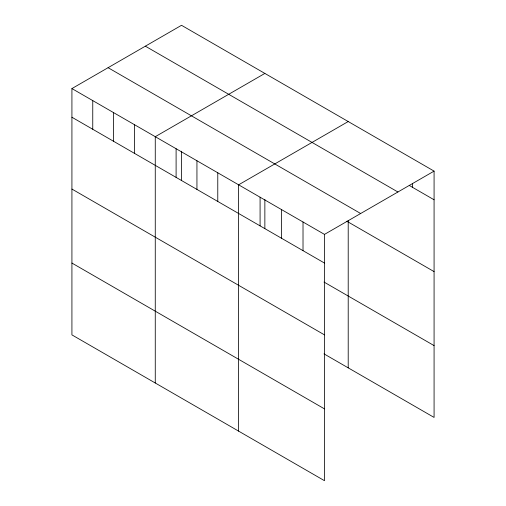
<?xml version="1.0" encoding="UTF-8"?>
<svg xmlns="http://www.w3.org/2000/svg" width="506" height="506" viewBox="0 0 506 506"><rect width="100%" height="100%" fill="white"/><g stroke="black" fill="none" stroke-linecap="round" stroke-linejoin="round"><path stroke-width="0.76" d="M71.922 88.575L324.485 234.392L324.485 480.7L71.922 334.883L71.922 88.575L181.515 25.3L434.078 171.117L434.078 417.425L324.011 353.877M264.859 73.421L155.266 136.696L155.266 383.004M348.21 121.541L238.611 184.816L238.611 431.125M324.485 234.392L434.078 171.117M409.259 185.449L434.078 199.781M145.349 46.179L397.912 191.995M108.088 67.696L360.651 213.513M346.863 221.248L434.078 271.608M71.922 117.24L324.485 263.057M324.011 282.057L434.078 345.604M71.922 189.061L324.485 334.877M71.922 263.057L324.485 408.88M412.611 183.514L412.611 187.391M348.21 220.483L348.21 367.849M303.018 221.995L303.018 250.66M281.551 209.604L281.551 238.269M264.859 199.345L264.859 228.636M260.084 197.207L260.084 225.872M217.776 172.786L217.776 201.451M196.942 160.756L196.942 189.421M181.515 151.224L181.515 180.515M176.101 148.726L176.101 177.391M134.432 124.666L134.432 153.331M113.591 112.636L113.591 141.3M92.756 100.605L92.756 129.27"/></g></svg>
